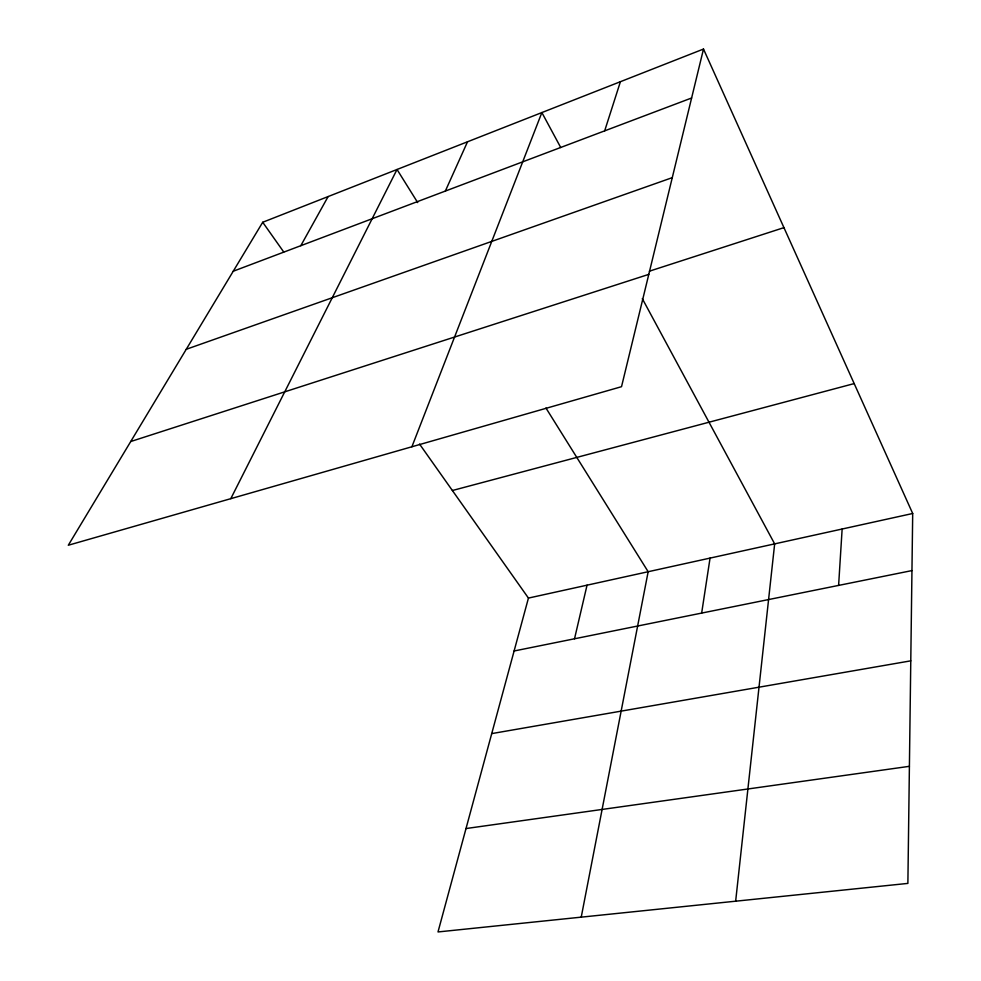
<?xml version="1.0" encoding="UTF-8"?>
<svg xmlns="http://www.w3.org/2000/svg" width="981" height="981" viewBox="0 0 981 981"><rect width="100%" height="100%" fill="white"/><g stroke="black" fill="none" stroke-linecap="round" stroke-linejoin="round"><path stroke-width="1.47" d="M703.5 49.05L621.525 386.686L68.302 545.24L262.712 222.27L703.5 49.05L912.698 513.492L907.879 883.403L438.004 931.95L528.44 598.079L419.537 444.062M838.608 585.412L842.139 529.017M735.652 901.196L774.659 543.879L642.297 298.629M701.66 613.088L710.06 558.091M581.23 917.149L648.159 571.715L545.951 408.022M574.523 638.778L587.043 585.179M604.664 130.865L620.409 81.705M411.897 446.76L541.868 112.557L560.752 147.555M445.337 191.074L467.52 141.779M230.793 498.667L397.023 169.48L417.698 202.589M300.811 245.691L328.12 196.568M233.233 271.234L691.605 98.002M186.243 349.297L672.279 177.647M649.397 271.185L783.942 227.641M130.718 441.536L648.784 274.373M452.388 490.512L854.193 383.583M528.44 598.079L912.698 513.492M514.105 650.992L911.962 570.586M491.726 733.604L910.785 660.838M466.012 828.54L909.412 766.32M262.712 222.27L283.73 251.994"/></g></svg>
